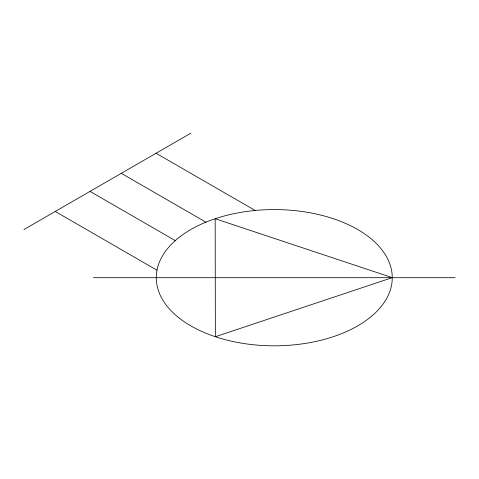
<?xml version="1.0" encoding="UTF-8"?>
<svg xmlns="http://www.w3.org/2000/svg" width="479" height="479" viewBox="0 0 479 479"><rect width="100%" height="100%" fill="white"/><g stroke="black" fill="none" stroke-linecap="round" stroke-linejoin="round"><path stroke-width="0.72" d="M23.95 229.525L190.828 133.18M93.483 277.694L455.05 277.694M156.064 153.25L255.169 210.473M121.295 173.32L205.904 222.172M90.004 191.384L175.278 240.62M55.241 211.461L156.986 270.204M392.259 277.64L215.352 336.725L215.179 218.729L392.259 277.64A117.996 68.126 0 0 1 215.269 336.695A117.996 68.126 0 0 1 215.269 218.699A117.996 68.126 0 0 1 392.259 277.694"/></g></svg>
